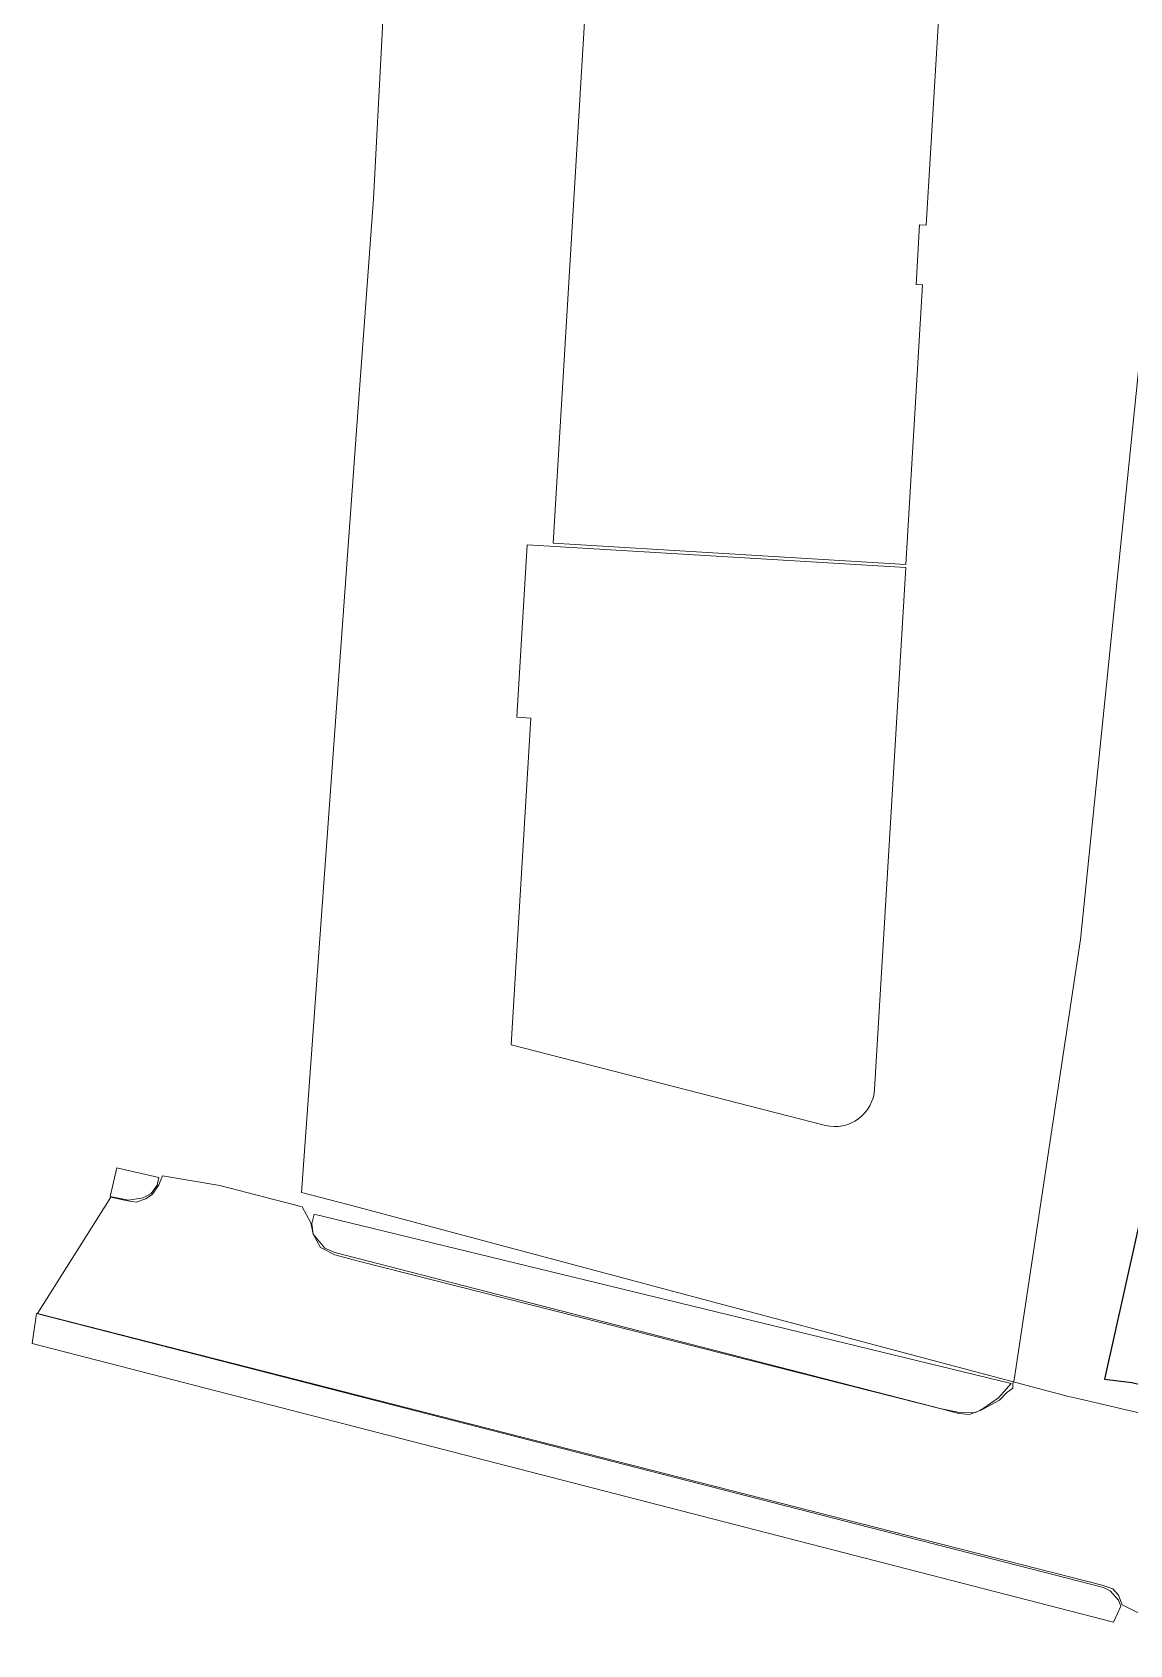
# Model space of a CAD drawing. Header units: metres. Extents: x 7511340 to 7511486, y 4692164 to 4692372.
# Drawn here: x 7511339.7 to 7511394.9, y 4692171.9 to 4692253.1 of the extents above; entities that cross this region are included whole.
import ezdxf

# ---------------------------------------------------------------- set-up
doc = ezdxf.new("R2010")
doc.units = ezdxf.units.M
for name, color, linetype, lineweight in [('Asfallt', 97, 'Continuous', 0), ('ParcRePo', 7, 'Continuous', 0), ('trotuar', 155, 'Continuous', 0), ('urbanizem', 1, 'Continuous', 0)]:
    doc.layers.add(name, color=color, linetype=linetype, lineweight=lineweight)
doc.layers.add('e2', color=1, linetype='Continuous')

msp = doc.modelspace()

# ---------------------------------------------------------------- linework, layer by layer
at = {"layer": 'Asfallt'}
msp.add_polyline3d([(7511398.55, 4692171.922, 619.787), (7511394.544, 4692173.933, 619.869), (7511394.348, 4692174.425, 619.923), (7511394.063, 4692174.735, 619.957), (7511393.539, 4692174.918, 619.947), (7511339.939, 4692188.605, 620.396), (7511343.633, 4692194.445, 620.296), (7511344.475, 4692194.275, 620.291), (7511344.896, 4692194.21, 620.288), (7511345.385, 4692194.374, 620.295), (7511345.726, 4692194.61, 620.295), (7511346.04, 4692195.072, 620.281), (7511346.226, 4692195.524, 620.269), (7511349.109, 4692195.041, 620.125), (7511353.261, 4692193.962, 620.162), (7511353.692, 4692193.159, 620.226), (7511353.811, 4692192.59, 620.2), (7511354.177, 4692191.924, 620.194), (7511354.91, 4692191.558, 620.163), (7511356.16, 4692191.221, 620.189), (7511385.569, 4692183.757, 619.956), (7511386.313, 4692183.565, 619.976), (7511386.851, 4692183.508, 619.964), (7511387.468, 4692183.744, 619.956), (7511387.967, 4692184.02, 619.945), (7511388.358, 4692184.229, 619.891), (7511388.737, 4692184.625, 619.811), (7511389.044, 4692184.834, 619.826), (7511389.037, 4692185.055, 619.836), (7511389.104, 4692185.26, 619.841), (7511392.435, 4692207.422, 619.797), (7511396.657, 4692248.731, 619.847)], dxfattribs=at)
at = {"layer": 'e2'}
msp.add_polyline3d([(7511395.665, 4692194.322, 619.777), (7511393.645, 4692185.287, 0), (7511395.028, 4692185.12, 619.756), (7511398.809, 4692184.212, 619.878)], dxfattribs=at)
at = {"layer": 'ParcRePo', "flags": 128}
msp.add_lwpolyline([(7511438.476, 4692258.633), (7511437.466, 4692250.214), (7511433.445, 4692226.686), (7511431.285, 4692219.136), (7511431.165, 4692215.906), (7511428.644, 4692201.967), (7511424.053, 4692176.878), (7511392.374, 4692184.299), (7511391.774, 4692184.439), (7511391.754, 4692184.439), (7511391.594, 4692184.479), (7511374.173, 4692189.119), (7511355.624, 4692194.06), (7511353.224, 4692194.68), (7511356.019, 4692233.288), (7511356.846, 4692244.708), (7511357.263, 4692252.689), (7511359.038, 4692286.715)], dxfattribs=at)
at = {"layer": 'trotuar'}
for points in [[(7511343.598, 4692194.493, 620.347), (7511344.513, 4692194.297, 620.311), (7511345.262, 4692194.425, 620.3), (7511345.661, 4692194.63, 620.301), (7511345.957, 4692195.057, 620.324), (7511346.047, 4692195.451, 620.329), (7511343.939, 4692195.937, 620.371)], [(7511394.101, 4692173.051, 619.982), (7511394.473, 4692173.861, 620.001), (7511394.357, 4692174.165, 619.982), (7511393.929, 4692174.634, 619.982), (7511393.605, 4692174.81, 619.967), (7511339.884, 4692188.59, 620.44), (7511339.673, 4692187.08, 620.408)]]:
    msp.add_polyline3d(points, close=True, dxfattribs=at)
msp.add_polyline3d([(7511353.869, 4692193.594, 620.188), (7511353.742, 4692193.135, 620.186), (7511353.811, 4692192.591, 620.176), (7511354.399, 4692191.893, 620.148), (7511354.91, 4692191.664, 620.202), (7511385.45, 4692183.805, 619.983), (7511386.435, 4692183.601, 619.989), (7511387.157, 4692183.617, 619.982), (7511387.536, 4692183.812, 619.973), (7511388.319, 4692184.349, 619.956), (7511388.957, 4692185.081, 619.965), (7511353.869, 4692193.594, 620.188)], dxfattribs=at)
at = {"layer": 'urbanizem', "color": 253, "linetype": 'Continuous', "true_color": 0x999999, "flags": 128}
msp.add_lwpolyline([(7511385.328, 4692254.257), (7511367.574, 4692255.319), (7511365.901, 4692227.368), (7511383.655, 4692226.306), (7511384.497, 4692240.382), (7511384.163, 4692240.402), (7511384.342, 4692243.396), (7511384.676, 4692243.376)], close=True, dxfattribs=at)
msp.add_lwpolyline([(7511383.648, 4692226.154), (7511364.584, 4692227.295), (7511364.064, 4692218.612), (7511364.764, 4692218.57), (7511363.78, 4692202.121), (7511379.598, 4692198.069, 0.469051), (7511382.076, 4692199.891)], format="xyb", close=True, dxfattribs=at)

doc.saveas('drawing.dxf')
